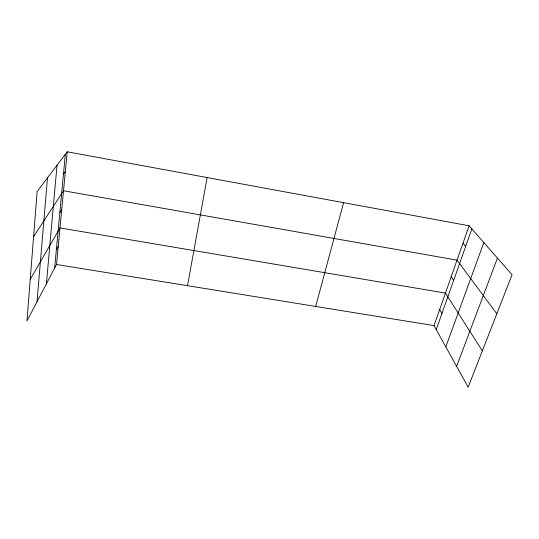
<?xml version="1.0" encoding="UTF-8"?>
<svg xmlns="http://www.w3.org/2000/svg" width="539" height="539" viewBox="0 0 539 539"><rect width="100%" height="100%" fill="white"/><g stroke="black" fill="none" stroke-linecap="round" stroke-linejoin="round"><path stroke-width="0.81" d="M37.036 301.712L47.493 177.83M46.401 283.817L57.013 165.264M54.628 268.092L65.313 154.295M67.213 151.796L37.151 191.486L26.95 320.981L56.514 264.487L67.213 151.796L469.112 225.774L512.05 274.762L468.162 387.204L434.036 325.603L469.112 225.774M187.511 285.69L207.144 177.553M315.699 306.442L343.592 202.664M436.24 329.578L471.861 228.907M445.814 346.86L483.827 242.557M456.621 366.372L497.423 258.073M56.339 249.86L58.232 246.417M30.231 279.33L59.984 227.923L445.457 293.095L482.351 350.855M59.836 212.636L61.729 209.55M33.593 236.628L63.514 190.745L457.032 260.155L496.823 313.772M63.447 174.212L65.34 171.496M56.514 264.487L434.036 325.603M463.008 243.15L465.656 246.444M451.183 276.803L453.649 280.381M439.689 309.521L441.973 313.375"/></g></svg>
